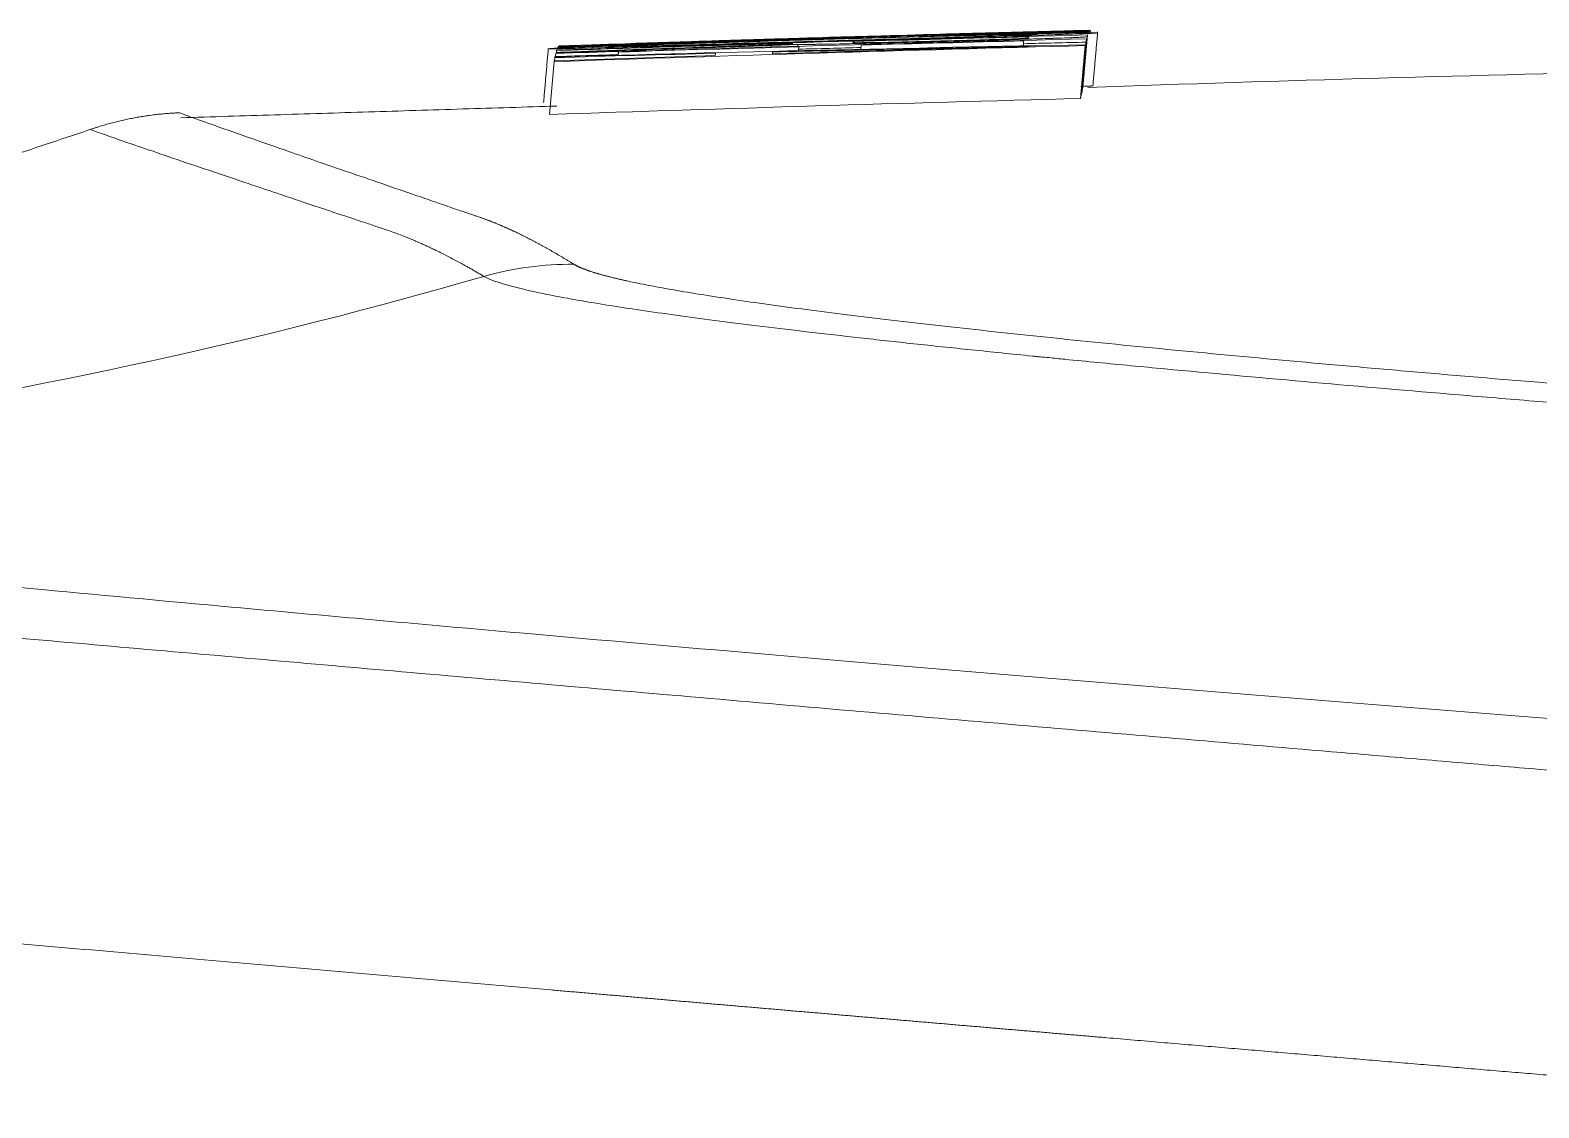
# Model space of a CAD drawing. Header units: millimetres. Extents: x 2433 to 4809, y -10272 to -6912.
# Drawn here: x 3898.41 to 3912.71, y -8002.19 to -7991.98 of the extents above; entities that cross this region are included whole.
import ezdxf

# ---------------------------------------------------------------- set-up
doc = ezdxf.new("R2010")
doc.units = ezdxf.units.MM

msp = doc.modelspace()

# ---------------------------------------------------------------- linework, layer by layer
at = {"linetype": 'Continuous', "lineweight": 18, "extrusion": (-1, -2.22045e-16, 0)}
for p, q in [((3905.163, -7992.075), (3905.163, -7992.079)), ((3908.42, -7992.092), (3908.376, -7992.593)), ((3908.427, -7992.06), (3908.383, -7992.561)), ((3908.436, -7992.023), (3908.392, -7992.525)), ((3908.45, -7991.984), (3908.45, -7991.992)), ((3908.455, -7991.978), (3908.454, -7991.984)), ((3908.456, -7991.978), (3908.455, -7991.984)), ((3908.459, -7991.978), (3908.458, -7991.986)), ((3908.46, -7991.979), (3908.459, -7991.986)), ((3908.461, -7991.98), (3908.46, -7991.987)), ((3908.461, -7991.981), (3908.461, -7991.987)), ((3908.461, -7991.988), (3908.464, -7991.988)), ((3903.397, -7992.194), (3903.396, -7992.199)), ((3903.403, -7992.171), (3903.401, -7992.199)), ((3903.418, -7992.132), (3903.418, -7992.138)), ((3903.988, -7992.185), (3903.985, -7992.216)), ((3905.438, -7992.122), (3905.437, -7992.137)), ((3905.69, -7992.112), (3905.689, -7992.13)), ((3905.696, -7992.158), (3905.695, -7992.173)), ((3906.285, -7992.142), (3906.284, -7992.16)), ((3906.291, -7992.119), (3906.287, -7992.16)), ((3907.827, -7992.106), (3907.825, -7992.129)), ((3908.413, -7992.124), (3908.369, -7992.625)), ((3908.415, -7992.116), (3908.371, -7992.617)), ((3903.378, -7992.276), (3903.335, -7992.777)), ((3903.386, -7992.238), (3903.384, -7992.268)), ((3908.373, -7992.593), (3908.376, -7992.593))]:
    msp.add_line(p, q, dxfattribs=at)
at = {"linetype": 'Continuous', "lineweight": 13, "extrusion": (-1, -2.22045e-16, 0)}
msp.add_line((3903.632, -7992.16), (3903.633, -7992.149), dxfattribs=at)
at = {"linetype": 'Continuous', "lineweight": 13}
for centre, major_axis, ratio, start_param, end_param in [((3903.52, -7997.193), (-1.621, -2.524), 0.996045, 3.698288, 3.987547), ((3889.255, -7946.271), (9.593, 49.071), 0.989181, 3.350189, 3.612152)]:
    msp.add_ellipse(centre, major_axis=major_axis, ratio=ratio, start_param=start_param, end_param=end_param, dxfattribs=at)
at = {"linetype": 'Continuous', "lineweight": 18}
for points, knots in [([(3907.825, -7992.014), (3907.713, -7992.016), (3907.593, -7992.019), (3907.4, -7992.023), (3907.333, -7992.025), (3907.23, -7992.028), (3907.195, -7992.028), (3907.125, -7992.03), (3907.09, -7992.031), (3906.912, -7992.036), (3906.767, -7992.04), (3906.544, -7992.046), (3906.47, -7992.048), (3906.356, -7992.051), (3906.319, -7992.052), (3906.243, -7992.054), (3906.205, -7992.055), (3906.091, -7992.058), (3906.015, -7992.061), (3905.902, -7992.064), (3905.864, -7992.065), (3905.788, -7992.067), (3905.675, -7992.071), (3905.562, -7992.074), (3905.448, -7992.077), (3905.411, -7992.079), (3905.335, -7992.081), (3905.298, -7992.082), (3905.111, -7992.088), (3904.966, -7992.092), (3904.754, -7992.099), (3904.684, -7992.102), (3904.581, -7992.105), (3904.547, -7992.106), (3904.48, -7992.108), (3904.447, -7992.109), (3904.283, -7992.115), (3904.131, -7992.12), (3903.995, -7992.125), (3903.942, -7992.127), (3903.916, -7992.128), (3903.841, -7992.131), (3903.794, -7992.133), (3903.728, -7992.135), (3903.707, -7992.136), (3903.666, -7992.138), (3903.646, -7992.138), (3903.59, -7992.141), (3903.555, -7992.142), (3903.509, -7992.144), (3903.494, -7992.145), (3903.467, -7992.146), (3903.428, -7992.147), (3903.379, -7992.15), (3903.353, -7992.151), (3903.339, -7992.152), (3903.335, -7992.153), (3903.331, -7992.153), (3903.331, -7992.153), (3903.33, -7992.153)], [0, 0, 0, 0, 0.078191, 0.078191, 0.117286, 0.117286, 0.136834, 0.136834, 0.156381, 0.156381, 0.234572, 0.234572, 0.273668, 0.273668, 0.293215, 0.293215, 0.312763, 0.312763, 0.351858, 0.351858, 0.371406, 0.371406, 0.390954, 0.430049, 0.430049, 0.449597, 0.449597, 0.469144, 0.469144, 0.547335, 0.547335, 0.586431, 0.586431, 0.605978, 0.605978, 0.625526, 0.625526, 0.703717, 0.723264, 0.723264, 0.742812, 0.742812, 0.781907, 0.781907, 0.801455, 0.801455, 0.821003, 0.821003, 0.860098, 0.860098, 0.879646, 0.879646, 0.899194, 0.938289, 0.977384, 0.977384, 0.996932, 0.996932, 1, 1, 1, 1]), ([(3903.633, -7992.149), (3903.72, -7992.147), (3903.825, -7992.144), (3903.98, -7992.14), (3904.012, -7992.139), (3904.062, -7992.138), (3904.079, -7992.137), (3904.113, -7992.136), (3904.199, -7992.134), (3904.291, -7992.131), (3904.443, -7992.127), (3904.521, -7992.125), (3904.623, -7992.122), (3904.643, -7992.121), (3904.685, -7992.12), (3904.746, -7992.118), (3904.809, -7992.117), (3905.019, -7992.111), (3905.191, -7992.106), (3905.412, -7992.099), (3905.456, -7992.098), (3905.545, -7992.095), (3905.59, -7992.094), (3905.724, -7992.09), (3905.814, -7992.088), (3906.082, -7992.08), (3906.26, -7992.075), (3906.482, -7992.069), (3906.526, -7992.067), (3906.614, -7992.065), (3906.746, -7992.061), (3906.96, -7992.055), (3907.126, -7992.05), (3907.248, -7992.047), (3907.288, -7992.046), (3907.348, -7992.044), (3907.368, -7992.043), (3907.407, -7992.042), (3907.582, -7992.037), (3907.741, -7992.032), (3907.884, -7992.028), (3907.899, -7992.027), (3907.93, -7992.026), (3907.946, -7992.026), (3907.99, -7992.025), (3908.076, -7992.022), (3908.151, -7992.019), (3908.243, -7992.016), (3908.285, -7992.015), (3908.331, -7992.013), (3908.34, -7992.013), (3908.357, -7992.012), (3908.382, -7992.011), (3908.434, -7992.009), (3908.466, -7992.008), (3908.492, -7992.007), (3908.503, -7992.006), (3908.511, -7992.005), (3908.516, -7992.005), (3908.518, -7992.005), (3908.528, -7992.004), (3908.531, -7992.004), (3908.529, -7992.003), (3908.524, -7992.003), (3908.51, -7992.002), (3908.501, -7992.002), (3908.49, -7992.002), (3908.482, -7992.002), (3908.478, -7992.002), (3908.454, -7992.002), (3908.407, -7992.003), (3908.341, -7992.004), (3908.282, -7992.004), (3908.262, -7992.005), (3908.229, -7992.005), (3908.217, -7992.006), (3908.194, -7992.006), (3908.086, -7992.008), (3907.956, -7992.011), (3907.825, -7992.014)], [0, 0, 0, 0, 0.0625, 0.0625, 0.078125, 0.078125, 0.085938, 0.085938, 0.09375, 0.125, 0.125, 0.15625, 0.15625, 0.164063, 0.164063, 0.171875, 0.1875, 0.1875, 0.25, 0.25, 0.265625, 0.265625, 0.28125, 0.28125, 0.3125, 0.3125, 0.375, 0.375, 0.390625, 0.390625, 0.40625, 0.4375, 0.46875, 0.46875, 0.484375, 0.484375, 0.492187, 0.492187, 0.5, 0.5625, 0.5625, 0.570312, 0.570312, 0.578125, 0.578125, 0.59375, 0.625, 0.625, 0.65625, 0.65625, 0.664062, 0.664062, 0.671875, 0.6875, 0.71875, 0.71875, 0.734375, 0.742187, 0.742187, 0.75, 0.75, 0.78125, 0.78125, 0.8125, 0.8125, 0.828125, 0.835937, 0.835937, 0.84375, 0.84375, 0.875, 0.90625, 0.90625, 0.921875, 0.921875, 0.929687, 0.929687, 0.9375, 1, 1, 1, 1]), ([(3906.992, -7992.05), (3906.888, -7992.053), (3906.78, -7992.056), (3906.562, -7992.063), (3906.45, -7992.066), (3906.309, -7992.07), (3906.281, -7992.071), (3906.224, -7992.072), (3906.139, -7992.075), (3906.054, -7992.077), (3905.941, -7992.081), (3905.884, -7992.082), (3905.772, -7992.085), (3905.715, -7992.087), (3905.547, -7992.092), (3905.435, -7992.095), (3905.295, -7992.099), (3905.268, -7992.1), (3905.212, -7992.102), (3905.184, -7992.102), (3905.101, -7992.105), (3905.047, -7992.106), (3904.886, -7992.111), (3904.783, -7992.114), (3904.672, -7992.117), (3904.66, -7992.117), (3904.636, -7992.118), (3904.623, -7992.118), (3904.588, -7992.119), (3904.541, -7992.121), (3904.496, -7992.122), (3904.453, -7992.123), (3904.431, -7992.124), (3904.369, -7992.125), (3904.33, -7992.126), (3904.273, -7992.128), (3904.245, -7992.128), (3904.219, -7992.129), (3904.202, -7992.13), (3904.193, -7992.13), (3904.118, -7992.132), (3904.035, -7992.134), (3903.978, -7992.135), (3903.954, -7992.135), (3903.947, -7992.135), (3903.934, -7992.136), (3903.928, -7992.136), (3903.902, -7992.136), (3903.893, -7992.136), (3903.893, -7992.135), (3903.894, -7992.135), (3903.894, -7992.135)], [0, 0, 0, 0, 0.082578, 0.082578, 0.165156, 0.165156, 0.1858, 0.1858, 0.206445, 0.247734, 0.247734, 0.289023, 0.289023, 0.330312, 0.330312, 0.41289, 0.41289, 0.433534, 0.433534, 0.454179, 0.454179, 0.495468, 0.495468, 0.578046, 0.578046, 0.588368, 0.588368, 0.59869, 0.59869, 0.619335, 0.639979, 0.639979, 0.660624, 0.660624, 0.701913, 0.701913, 0.722557, 0.732879, 0.732879, 0.743202, 0.743202, 0.825779, 0.867068, 0.867068, 0.887713, 0.887713, 0.908357, 0.908357, 0.990935, 0.990935, 1, 1, 1, 1]), ([(3904.419, -7992.113), (3904.52, -7992.11), (3904.631, -7992.106), (3904.781, -7992.101), (3904.812, -7992.1), (3904.873, -7992.098), (3904.905, -7992.097), (3904.999, -7992.094), (3905.064, -7992.092), (3905.194, -7992.088), (3905.261, -7992.086), (3905.395, -7992.081), (3905.463, -7992.079), (3905.597, -7992.075), (3905.665, -7992.073), (3905.8, -7992.069), (3905.867, -7992.067), (3906.07, -7992.061), (3906.205, -7992.058), (3906.374, -7992.053), (3906.408, -7992.052), (3906.475, -7992.05), (3906.509, -7992.049), (3906.609, -7992.046), (3906.675, -7992.045), (3906.806, -7992.041), (3906.87, -7992.039), (3906.966, -7992.037), (3906.998, -7992.036), (3907.06, -7992.035), (3907.091, -7992.034), (3907.181, -7992.032), (3907.239, -7992.03), (3907.321, -7992.028), (3907.348, -7992.028), (3907.388, -7992.027), (3907.401, -7992.026), (3907.426, -7992.026), (3907.438, -7992.026), (3907.463, -7992.025), (3907.475, -7992.025), (3907.498, -7992.024), (3907.532, -7992.024), (3907.565, -7992.023), (3907.629, -7992.021), (3907.668, -7992.021), (3907.723, -7992.02), (3907.74, -7992.019), (3907.772, -7992.019), (3907.818, -7992.018), (3907.867, -7992.017), (3907.895, -7992.017), (3907.912, -7992.017), (3907.919, -7992.017), (3907.938, -7992.017), (3907.947, -7992.017), (3907.954, -7992.017), (3907.956, -7992.017), (3907.957, -7992.018), (3907.957, -7992.018), (3907.955, -7992.018), (3907.953, -7992.018), (3907.947, -7992.019), (3907.944, -7992.019), (3907.919, -7992.021), (3907.884, -7992.022), (3907.818, -7992.025), (3907.804, -7992.025), (3907.774, -7992.026), (3907.758, -7992.027), (3907.707, -7992.028), (3907.669, -7992.03), (3907.587, -7992.032), (3907.543, -7992.034), (3907.471, -7992.036), (3907.445, -7992.037), (3907.394, -7992.038), (3907.368, -7992.039), (3907.234, -7992.043), (3907.117, -7992.047), (3906.992, -7992.05)], [0, 0, 0, 0, 0.0625, 0.0625, 0.078125, 0.078125, 0.09375, 0.09375, 0.125, 0.125, 0.15625, 0.15625, 0.1875, 0.1875, 0.21875, 0.21875, 0.25, 0.25, 0.3125, 0.3125, 0.328125, 0.328125, 0.34375, 0.34375, 0.375, 0.375, 0.40625, 0.40625, 0.421875, 0.421875, 0.4375, 0.4375, 0.46875, 0.46875, 0.484375, 0.484375, 0.492187, 0.492187, 0.5, 0.5, 0.507812, 0.507812, 0.515625, 0.53125, 0.53125, 0.5625, 0.5625, 0.578125, 0.578125, 0.59375, 0.625, 0.640625, 0.640625, 0.65625, 0.65625, 0.6875, 0.6875, 0.703125, 0.703125, 0.71875, 0.71875, 0.734375, 0.734375, 0.75, 0.75, 0.8125, 0.8125, 0.828125, 0.828125, 0.84375, 0.84375, 0.875, 0.875, 0.90625, 0.90625, 0.921875, 0.921875, 0.9375, 0.9375, 1, 1, 1, 1]), ([(3905.69, -7992.112), (3905.7, -7992.112), (3905.712, -7992.113), (3905.742, -7992.113), (3905.759, -7992.113), (3905.802, -7992.112), (3905.826, -7992.112), (3905.87, -7992.112), (3905.886, -7992.111), (3905.919, -7992.111), (3905.937, -7992.111), (3905.994, -7992.11), (3906.037, -7992.109), (3906.098, -7992.108), (3906.111, -7992.108), (3906.136, -7992.107), (3906.15, -7992.107), (3906.19, -7992.106), (3906.217, -7992.105), (3906.303, -7992.103), (3906.363, -7992.102), (3906.46, -7992.1), (3906.493, -7992.099), (3906.56, -7992.097), (3906.595, -7992.097), (3906.698, -7992.094), (3906.769, -7992.092), (3906.859, -7992.09), (3906.877, -7992.09), (3906.914, -7992.089), (3906.968, -7992.087), (3907.023, -7992.086), (3907.132, -7992.083), (3907.204, -7992.081), (3907.295, -7992.079), (3907.313, -7992.078), (3907.349, -7992.077), (3907.402, -7992.076), (3907.525, -7992.073), (3907.626, -7992.07), (3907.724, -7992.067), (3907.756, -7992.066), (3907.82, -7992.064), (3907.851, -7992.063), (3907.941, -7992.061), (3907.997, -7992.059), (3908.061, -7992.057), (3908.074, -7992.057), (3908.099, -7992.056), (3908.111, -7992.055), (3908.146, -7992.054), (3908.21, -7992.052), (3908.261, -7992.05), (3908.296, -7992.049), (3908.302, -7992.048), (3908.315, -7992.048), (3908.32, -7992.048), (3908.337, -7992.047), (3908.346, -7992.046), (3908.371, -7992.045), (3908.384, -7992.044), (3908.404, -7992.043), (3908.412, -7992.042), (3908.423, -7992.041), (3908.427, -7992.04), (3908.43, -7992.039), (3908.431, -7992.039), (3908.432, -7992.038), (3908.432, -7992.038), (3908.432, -7992.037), (3908.433, -7992.032), (3908.435, -7992.027), (3908.436, -7992.023)], [0, 0, 0, 0, 0.03125, 0.03125, 0.0625, 0.0625, 0.09375, 0.09375, 0.109375, 0.109375, 0.125, 0.125, 0.15625, 0.15625, 0.164062, 0.164062, 0.171875, 0.171875, 0.1875, 0.1875, 0.21875, 0.21875, 0.234375, 0.234375, 0.25, 0.25, 0.28125, 0.28125, 0.289062, 0.289062, 0.296875, 0.3125, 0.3125, 0.34375, 0.34375, 0.351562, 0.351562, 0.359375, 0.375, 0.40625, 0.40625, 0.421875, 0.421875, 0.4375, 0.4375, 0.46875, 0.46875, 0.476562, 0.476562, 0.484375, 0.484375, 0.5, 0.53125, 0.53125, 0.539062, 0.539062, 0.546875, 0.546875, 0.5625, 0.5625, 0.59375, 0.59375, 0.625, 0.625, 0.65625, 0.65625, 0.671875, 0.671875, 0.6875, 0.6875, 0.75, 1, 1, 1, 1]), ([(3906.607, -7992.091), (3906.563, -7992.092), (3906.524, -7992.093), (3906.47, -7992.094), (3906.445, -7992.094), (3906.421, -7992.095), (3906.406, -7992.095), (3906.399, -7992.095), (3906.364, -7992.096), (3906.341, -7992.096), (3906.316, -7992.096), (3906.311, -7992.096), (3906.303, -7992.096), (3906.298, -7992.096), (3906.286, -7992.097), (3906.279, -7992.097), (3906.26, -7992.097), (3906.25, -7992.097), (3906.235, -7992.096), (3906.229, -7992.096), (3906.22, -7992.096), (3906.217, -7992.095), (3906.213, -7992.095), (3906.212, -7992.095), (3906.212, -7992.094)], [0, 0, 0, 0, 0.125, 0.125, 0.1875, 0.21875, 0.21875, 0.25, 0.25, 0.375, 0.375, 0.40625, 0.40625, 0.4375, 0.4375, 0.5, 0.5, 0.625, 0.625, 0.75, 0.75, 0.875, 0.875, 1, 1, 1, 1]), ([(3907.879, -7992.041), (3907.878, -7992.043), (3907.877, -7992.046), (3907.877, -7992.05), (3907.876, -7992.051), (3907.876, -7992.052), (3907.876, -7992.052), (3907.875, -7992.052), (3907.874, -7992.053), (3907.87, -7992.053), (3907.863, -7992.054), (3907.859, -7992.054), (3907.847, -7992.055), (3907.84, -7992.055), (3907.823, -7992.056), (3907.813, -7992.057), (3907.789, -7992.058), (3907.775, -7992.059), (3907.751, -7992.059), (3907.742, -7992.06), (3907.723, -7992.061), (3907.714, -7992.061), (3907.693, -7992.062), (3907.682, -7992.062), (3907.659, -7992.063), (3907.647, -7992.063), (3907.609, -7992.064), (3907.582, -7992.065), (3907.538, -7992.067), (3907.523, -7992.067), (3907.492, -7992.068), (3907.445, -7992.069), (3907.395, -7992.071), (3907.343, -7992.072), (3907.325, -7992.073), (3907.289, -7992.074), (3907.271, -7992.074), (3907.216, -7992.076), (3907.18, -7992.077), (3907.124, -7992.078), (3907.105, -7992.079), (3907.067, -7992.08), (3907.048, -7992.08), (3906.992, -7992.082), (3906.955, -7992.083), (3906.9, -7992.084), (3906.882, -7992.085), (3906.845, -7992.085), (3906.827, -7992.086), (3906.737, -7992.088), (3906.67, -7992.09), (3906.607, -7992.091)], [0, 0, 0, 0, 0.25, 0.375, 0.4375, 0.4375, 0.453125, 0.453125, 0.46875, 0.5, 0.5, 0.53125, 0.53125, 0.5625, 0.5625, 0.59375, 0.59375, 0.625, 0.625, 0.640625, 0.640625, 0.65625, 0.65625, 0.671875, 0.671875, 0.6875, 0.6875, 0.71875, 0.71875, 0.734375, 0.734375, 0.75, 0.78125, 0.78125, 0.796875, 0.796875, 0.8125, 0.8125, 0.84375, 0.84375, 0.859375, 0.859375, 0.875, 0.875, 0.90625, 0.90625, 0.921875, 0.921875, 0.9375, 0.9375, 1, 1, 1, 1]), ([(3903.324, -7992.154), (3903.326, -7992.155), (3903.333, -7992.155), (3903.356, -7992.155), (3903.37, -7992.155), (3903.396, -7992.154), (3903.405, -7992.154), (3903.426, -7992.154), (3903.482, -7992.153), (3903.559, -7992.151), (3903.633, -7992.149)], [0, 0, 0, 0, 0.242267, 0.242267, 0.4317, 0.4317, 0.526417, 0.526417, 0.621133, 1, 1, 1, 1]), ([(3903.397, -7992.194), (3903.748, -7992.181), (3904.187, -7992.166), (3904.626, -7992.15), (3904.736, -7992.147), (3904.758, -7992.146), (3904.801, -7992.144), (3904.867, -7992.142), (3904.93, -7992.14), (3905.056, -7992.136), (3905.137, -7992.133), (3905.292, -7992.127), (3905.367, -7992.125), (3905.438, -7992.122)], [0, 0, 0, 0, 0.5, 0.625, 0.625, 0.65625, 0.65625, 0.6875, 0.75, 0.75, 0.875, 0.875, 1, 1, 1, 1]), ([(3905.612, -7992.109), (3905.597, -7992.11), (3905.576, -7992.111), (3905.538, -7992.113), (3905.524, -7992.113), (3905.501, -7992.114), (3905.493, -7992.115), (3905.481, -7992.115), (3905.476, -7992.115), (3905.468, -7992.115), (3905.464, -7992.116), (3905.442, -7992.116), (3905.423, -7992.117), (3905.383, -7992.119), (3905.362, -7992.119), (3905.319, -7992.121), (3905.296, -7992.122), (3905.251, -7992.123), (3905.228, -7992.124), (3905.159, -7992.127), (3905.111, -7992.128), (3905.014, -7992.131), (3904.966, -7992.133), (3904.818, -7992.138), (3904.718, -7992.142), (3904.517, -7992.149), (3904.416, -7992.152), (3904.213, -7992.159), (3904.111, -7992.163), (3903.806, -7992.174), (3903.602, -7992.181), (3903.398, -7992.189)], [0, 0, 0, 0, 0.0625, 0.0625, 0.09375, 0.09375, 0.109375, 0.109375, 0.117187, 0.117187, 0.125, 0.125, 0.15625, 0.15625, 0.1875, 0.1875, 0.21875, 0.21875, 0.25, 0.25, 0.3125, 0.3125, 0.375, 0.375, 0.5, 0.5, 0.625, 0.625, 0.75, 0.75, 1, 1, 1, 1]), ([(3904.007, -7992.129), (3904.012, -7992.129), (3904.018, -7992.128), (3904.068, -7992.126), (3904.125, -7992.124), (3904.224, -7992.12), (3904.26, -7992.119), (3904.318, -7992.117), (3904.337, -7992.116), (3904.378, -7992.115), (3904.398, -7992.114), (3904.419, -7992.113)], [0, 0, 0, 0, 0.059046, 0.059046, 0.529523, 0.529523, 0.764762, 0.764762, 0.882381, 0.882381, 1, 1, 1, 1]), ([(3905.438, -7992.122), (3905.465, -7992.121), (3905.489, -7992.12), (3905.535, -7992.118), (3905.557, -7992.118), (3905.598, -7992.116), (3905.618, -7992.115), (3905.655, -7992.114), (3905.673, -7992.113), (3905.69, -7992.112)], [0, 0, 0, 0, 0.25, 0.25, 0.5, 0.5, 0.75, 0.75, 1, 1, 1, 1]), ([(3907.885, -7992.132), (3907.781, -7992.134), (3907.678, -7992.137), (3907.473, -7992.143), (3907.371, -7992.145), (3907.167, -7992.151), (3907.066, -7992.154), (3906.914, -7992.158), (3906.863, -7992.16), (3906.762, -7992.162), (3906.307, -7992.175), (3905.852, -7992.189), (3905.448, -7992.201)], [0, 0, 0, 0, 0.125, 0.125, 0.25, 0.25, 0.375, 0.375, 0.4375, 0.4375, 0.5, 1, 1, 1, 1]), ([(3905.451, -7992.184), (3905.853, -7992.175), (3906.305, -7992.165), (3906.783, -7992.155), (3906.858, -7992.153), (3906.908, -7992.152), (3906.933, -7992.151), (3907.059, -7992.149), (3907.364, -7992.143), (3907.675, -7992.136), (3907.885, -7992.132)], [0, 0, 0, 0, 0.5, 0.5625, 0.59375, 0.59375, 0.625, 0.625, 0.75, 1, 1, 1, 1]), ([(3905.638, -7992.102), (3905.638, -7992.103), (3905.637, -7992.104), (3905.637, -7992.106), (3905.637, -7992.106), (3905.637, -7992.106), (3905.635, -7992.107), (3905.633, -7992.107), (3905.628, -7992.108), (3905.626, -7992.108), (3905.62, -7992.109), (3905.617, -7992.109), (3905.612, -7992.109)], [0, 0, 0, 0, 0.5, 0.625, 0.625, 0.75, 0.75, 0.875, 0.875, 0.9375, 0.9375, 1, 1, 1, 1]), ([(3951.131, -7993.018), (3948.389, -7992.873), (3941.222, -7992.549), (3928.831, -7992.28), (3917.337, -7992.255), (3910.279, -7992.455), (3908.437, -7992.52)], [0, 0, 0, 0, 0.192828, 0.503966, 0.870556, 1, 1, 1, 1]), ([(3908.372, -7992.511), (3908.373, -7992.511), (3908.4, -7992.51), (3908.422, -7992.509), (3908.448, -7992.508), (3908.459, -7992.507), (3908.467, -7992.507), (3908.472, -7992.506), (3908.474, -7992.506), (3908.483, -7992.505), (3908.486, -7992.505), (3908.486, -7992.505)], [0, 0, 0, 0, 0.008065, 0.358763, 0.358763, 0.534111, 0.621786, 0.621786, 0.70946, 0.70946, 1, 1, 1, 1]), ([(3917.14, -7998.828), (3915.362, -7998.699), (3913.626, -7998.566), (3911.081, -7998.365), (3910.242, -7998.297), (3908.999, -7998.196), (3908.587, -7998.162), (3907.769, -7998.094), (3907.362, -7998.06), (3905.359, -7997.892), (3903.847, -7997.761), (3901.709, -7997.571), (3901.017, -7997.509), (3899.679, -7997.387), (3899.031, -7997.327), (3897.785, -7997.209), (3897.193, -7997.152), (3896.067, -7997.042), (3895.532, -7996.988), (3894.037, -7996.835), (3893.181, -7996.742), (3892.105, -7996.614), (3891.781, -7996.574), (3891.348, -7996.516), (3891.212, -7996.497), (3890.959, -7996.46), (3890.842, -7996.442), (3890.306, -7996.356), (3890.034, -7996.296), (3889.922, -7996.243)], [0, 0, 0, 0, 0.125, 0.125, 0.1875, 0.1875, 0.21875, 0.21875, 0.25, 0.25, 0.375, 0.375, 0.4375, 0.4375, 0.5, 0.5, 0.5625, 0.5625, 0.625, 0.625, 0.75, 0.75, 0.8125, 0.8125, 0.84375, 0.84375, 0.875, 0.875, 1, 1, 1, 1])]:
    msp.add_open_spline(points, degree=3, knots=knots, dxfattribs=at)
for points, degree in [([(3908.427, -7992.06), (3906.749, -7992.099), (3905.072, -7992.145), (3903.395, -7992.199)], 3), ([(3908.436, -7992.023), (3906.758, -7992.064), (3905.081, -7992.112), (3903.404, -7992.167)], 3), ([(3903.413, -7992.141), (3904.412, -7992.105), (3905.411, -7992.072), (3906.41, -7992.041)], 3), ([(3905.964, -7992.053), (3905.114, -7992.079), (3904.264, -7992.108), (3903.415, -7992.138)], 3), ([(3903.418, -7992.132), (3904, -7992.112), (3904.581, -7992.093), (3905.163, -7992.075)], 3), ([(3906.855, -7992.024), (3905.709, -7992.056), (3904.564, -7992.092), (3903.419, -7992.131)], 3), ([(3903.423, -7992.127), (3905.1, -7992.07), (3906.777, -7992.02), (3908.455, -7991.978)], 3), ([(3905.097, -7992.072), (3904.539, -7992.089), (3903.981, -7992.108), (3903.424, -7992.127)], 3), ([(3908.456, -7991.978), (3907.139, -7992.011), (3905.822, -7992.049), (3904.505, -7992.091)], 3), ([(3904.505, -7992.091), (3905.089, -7992.072), (3905.672, -7992.054), (3906.256, -7992.037)], 3), ([(3905.163, -7992.075), (3905.43, -7992.068), (3905.697, -7992.06), (3905.964, -7992.053)], 3), ([(3905.955, -7992.052), (3906.786, -7992.027), (3907.618, -7992.004), (3908.45, -7991.984)], 3), ([(3908.447, -7991.99), (3907.616, -7992.008), (3906.785, -7992.029), (3905.955, -7992.052)], 3), ([(3906.212, -7992.094), (3906.213, -7992.091), (3906.214, -7992.088), (3906.215, -7992.085)], 3), ([(3906.215, -7992.085), (3906.769, -7992.07), (3907.324, -7992.055), (3907.879, -7992.041)], 3), ([(3906.291, -7992.119), (3906.805, -7992.105), (3907.318, -7992.092), (3907.832, -7992.079)], 3), ([(3906.41, -7992.041), (3907.088, -7992.024), (3907.767, -7992.008), (3908.445, -7991.994)], 3), ([(3908.451, -7991.982), (3908.154, -7991.99), (3907.857, -7991.997), (3907.56, -7992.005)], 3), ([(3907.832, -7992.079), (3907.83, -7992.087), (3907.829, -7992.096), (3907.827, -7992.106)], 3), ([(3907.827, -7992.106), (3908.024, -7992.101), (3908.222, -7992.096), (3908.42, -7992.092)], 3), ([(3908.42, -7992.092), (3908.422, -7992.08), (3908.424, -7992.07), (3908.427, -7992.06)], 3), ([(3908.445, -7991.994), (3908.446, -7991.992), (3908.446, -7991.991), (3908.447, -7991.99)], 3), ([(3908.45, -7991.984), (3908.451, -7991.983), (3908.451, -7991.983), (3908.451, -7991.982)], 3), ([(3908.455, -7991.978), (3908.455, -7991.978), (3908.456, -7991.978), (3908.456, -7991.978)], 3), ([(3908.459, -7991.978), (3908.459, -7991.978), (3908.459, -7991.978), (3908.46, -7991.979)], 3), ([(3908.461, -7991.98), (3908.461, -7991.98), (3908.461, -7991.981), (3908.461, -7991.981)], 3), ([(3908.464, -7991.988), (3908.465, -7991.992), (3908.466, -7991.996), (3908.467, -7992.001)], 3), ([(3908.486, -7992.507), (3908.531, -7991.995)], 1), ([(3903.324, -7992.151), (3903.279, -7992.664)], 1), ([(3903.378, -7992.276), (3905.057, -7992.218), (3906.735, -7992.168), (3908.413, -7992.124)], 3), ([(3904.905, -7992.218), (3904.397, -7992.234), (3903.888, -7992.251), (3903.38, -7992.268)], 3), ([(3903.386, -7992.238), (3903.894, -7992.223), (3904.402, -7992.21), (3904.91, -7992.197)], 3), ([(3903.388, -7992.231), (3903.387, -7992.233), (3903.387, -7992.236), (3903.386, -7992.238)], 3), ([(3908.415, -7992.116), (3906.739, -7992.146), (3905.063, -7992.185), (3903.388, -7992.231)], 3), ([(3903.395, -7992.199), (3903.393, -7992.208), (3903.391, -7992.218), (3903.389, -7992.228)], 3), ([(3903.389, -7992.228), (3903.586, -7992.222), (3903.784, -7992.216), (3903.982, -7992.21)], 3), ([(3903.398, -7992.189), (3903.398, -7992.19), (3903.397, -7992.192), (3903.397, -7992.194)], 3), ([(3903.403, -7992.171), (3904.148, -7992.146), (3904.893, -7992.123), (3905.638, -7992.102)], 3), ([(3903.404, -7992.167), (3903.404, -7992.168), (3903.403, -7992.169), (3903.403, -7992.171)], 3), ([(3903.415, -7992.138), (3903.414, -7992.139), (3903.414, -7992.14), (3903.413, -7992.141)], 3), ([(3903.419, -7992.131), (3903.419, -7992.131), (3903.418, -7992.131), (3903.418, -7992.132)], 3), ([(3903.424, -7992.127), (3903.423, -7992.127), (3903.423, -7992.127), (3903.423, -7992.127)], 3), ([(3903.982, -7992.21), (3903.984, -7992.201), (3903.986, -7992.193), (3903.988, -7992.185)], 3), ([(3903.988, -7992.185), (3904.559, -7992.167), (3905.13, -7992.151), (3905.701, -7992.135)], 3), ([(3904.91, -7992.197), (3904.908, -7992.204), (3904.907, -7992.211), (3904.905, -7992.218)], 3), ([(3905.448, -7992.201), (3905.449, -7992.195), (3905.45, -7992.19), (3905.451, -7992.184)], 3), ([(3905.701, -7992.135), (3905.699, -7992.142), (3905.698, -7992.15), (3905.696, -7992.158)], 3), ([(3905.696, -7992.158), (3905.892, -7992.153), (3906.089, -7992.147), (3906.285, -7992.142)], 3), ([(3906.285, -7992.142), (3906.287, -7992.134), (3906.289, -7992.126), (3906.291, -7992.119)], 3), ([(3908.413, -7992.124), (3908.414, -7992.121), (3908.414, -7992.119), (3908.415, -7992.116)], 3), ([(3903.38, -7992.268), (3903.38, -7992.271), (3903.379, -7992.273), (3903.378, -7992.276)], 3), ([(3903.335, -7992.777), (3905.013, -7992.72), (3906.691, -7992.669), (3908.369, -7992.625)], 3), ([(3908.369, -7992.625), (3908.37, -7992.623), (3908.37, -7992.62), (3908.371, -7992.617)], 3), ([(3908.376, -7992.593), (3908.378, -7992.582), (3908.381, -7992.571), (3908.383, -7992.561)], 3), ([(3899.831, -7992.76), (3899.396, -7992.778), (3898.984, -7992.918)], 2), ([(3903.405, -7992.697), (3899.839, -7992.808)], 1), ([(3899.059, -7992.893), (3892.748, -7995.05), (3886.092, -7995.485)], 2)]:
    msp.add_open_spline(points, degree=degree, dxfattribs=at)
at = {"linetype": 'Continuous', "lineweight": 13}
for points, knots in [([(3899.831, -7992.76), (3899.828, -7992.761), (3899.86, -7992.774), (3900.025, -7992.833), (3900.312, -7992.935), (3900.653, -7993.054), (3900.986, -7993.17), (3901.266, -7993.267), (3901.575, -7993.374), (3901.836, -7993.463), (3902.025, -7993.528), (3902.127, -7993.563), (3902.222, -7993.596), (3902.309, -7993.626), (3902.389, -7993.653), (3902.46, -7993.678), (3902.522, -7993.699), (3902.574, -7993.717), (3902.617, -7993.732), (3902.65, -7993.743), (3902.673, -7993.751), (3902.69, -7993.756), (3902.701, -7993.76), (3902.711, -7993.764), (3902.721, -7993.768), (3902.731, -7993.771), (3902.741, -7993.775), (3902.752, -7993.779), (3902.762, -7993.783), (3902.772, -7993.787), (3902.783, -7993.791), (3902.793, -7993.795), (3902.803, -7993.799), (3902.814, -7993.803), (3902.824, -7993.807), (3902.835, -7993.812), (3902.845, -7993.816), (3902.856, -7993.821), (3902.867, -7993.825), (3902.877, -7993.83), (3902.888, -7993.834), (3902.899, -7993.839), (3902.909, -7993.843), (3902.92, -7993.848), (3902.931, -7993.853), (3902.942, -7993.858), (3902.953, -7993.863), (3902.964, -7993.868), (3902.975, -7993.873), (3902.985, -7993.878), (3902.996, -7993.883), (3903.007, -7993.888), (3903.018, -7993.893), (3903.03, -7993.899), (3903.041, -7993.904), (3903.052, -7993.909), (3903.063, -7993.915), (3903.074, -7993.92), (3903.085, -7993.926), (3903.096, -7993.931), (3903.108, -7993.937), (3903.119, -7993.943), (3903.13, -7993.948), (3903.141, -7993.954), (3903.153, -7993.96), (3903.164, -7993.966), (3903.175, -7993.972), (3903.187, -7993.978), (3903.198, -7993.984), (3903.21, -7993.99), (3903.221, -7993.996), (3903.233, -7994.002), (3903.244, -7994.009), (3903.256, -7994.015), (3903.267, -7994.021), (3903.279, -7994.028), (3903.291, -7994.034), (3903.302, -7994.041), (3903.314, -7994.047), (3903.326, -7994.054), (3903.338, -7994.061), (3903.349, -7994.067), (3903.361, -7994.074), (3903.373, -7994.081), (3903.385, -7994.088), (3903.397, -7994.095), (3903.409, -7994.102), (3903.421, -7994.109), (3903.433, -7994.116), (3903.445, -7994.123), (3903.457, -7994.13), (3903.469, -7994.137), (3903.481, -7994.145), (3903.494, -7994.152), (3903.506, -7994.159), (3903.518, -7994.167), (3903.53, -7994.174), (3903.543, -7994.182), (3903.555, -7994.189), (3903.563, -7994.194), (3903.568, -7994.197)], [0, 0, 0, 0, 0.11967, 0.245173, 0.370925, 0.496941, 0.559902, 0.622804, 0.685649, 0.748437, 0.76739, 0.784802, 0.800675, 0.815008, 0.8278, 0.839052, 0.848763, 0.856933, 0.863562, 0.868652, 0.872204, 0.874215, 0.875741, 0.87727, 0.878802, 0.880336, 0.881874, 0.883413, 0.884955, 0.886499, 0.888046, 0.889594, 0.891145, 0.892697, 0.894252, 0.89581, 0.897369, 0.89893, 0.900494, 0.90206, 0.903628, 0.905199, 0.906771, 0.908346, 0.909923, 0.911502, 0.913083, 0.914666, 0.916252, 0.91784, 0.91943, 0.921022, 0.922616, 0.924213, 0.925812, 0.927413, 0.929016, 0.930621, 0.932228, 0.933838, 0.93545, 0.937064, 0.93868, 0.940298, 0.941919, 0.943542, 0.945166, 0.946793, 0.948423, 0.950054, 0.951688, 0.953323, 0.954961, 0.956601, 0.958244, 0.959888, 0.961535, 0.963183, 0.964834, 0.966487, 0.968143, 0.9698, 0.971459, 0.973121, 0.974785, 0.976451, 0.978119, 0.979789, 0.981462, 0.983136, 0.984813, 0.986492, 0.988173, 0.989856, 0.991542, 0.993229, 0.994919, 0.99661, 0.998304, 1, 1, 1, 1]), ([(3902.712, -7994.311), (3902.702, -7994.305), (3902.682, -7994.293), (3902.651, -7994.275), (3902.621, -7994.257), (3902.591, -7994.24), (3902.561, -7994.223), (3902.531, -7994.207), (3902.478, -7994.177), (3902.408, -7994.14), (3902.327, -7994.098), (3902.267, -7994.068), (3902.226, -7994.049), (3902.198, -7994.036), (3902.18, -7994.027), (3902.163, -7994.02), (3902.147, -7994.012), (3902.13, -7994.005), (3902.114, -7993.997), (3902.097, -7993.99), (3902.081, -7993.983), (3902.065, -7993.976), (3902.049, -7993.969), (3902.033, -7993.962), (3902.017, -7993.955), (3902.001, -7993.949), (3901.985, -7993.942), (3901.969, -7993.936), (3901.938, -7993.924), (3901.893, -7993.906), (3901.834, -7993.886), (3901.776, -7993.866), (3901.699, -7993.84), (3901.604, -7993.808), (3901.492, -7993.771), (3901.391, -7993.737), (3901.301, -7993.708), (3901.221, -7993.681), (3901.144, -7993.655), (3901.067, -7993.629), (3900.957, -7993.592), (3900.784, -7993.534), (3900.528, -7993.448), (3900.21, -7993.341), (3899.869, -7993.226), (3899.554, -7993.118), (3899.297, -7993.03), (3899.111, -7992.966), (3899.004, -7992.928), (3898.983, -7992.919), (3898.984, -7992.918)], [0, 0, 0, 0, 0.004187, 0.008351, 0.012495, 0.016616, 0.020715, 0.024792, 0.028847, 0.042948, 0.054298, 0.062927, 0.068864, 0.072114, 0.074536, 0.076956, 0.079373, 0.081787, 0.084199, 0.086609, 0.089015, 0.091419, 0.09382, 0.096219, 0.098614, 0.101007, 0.103397, 0.105784, 0.108167, 0.117409, 0.126393, 0.135456, 0.14422, 0.162244, 0.180271, 0.1983, 0.211822, 0.225343, 0.238863, 0.252381, 0.266157, 0.298285, 0.348755, 0.417558, 0.504687, 0.601814, 0.700782, 0.801609, 0.904313, 1, 1, 1, 1]), ([(3903.568, -7994.197), (3903.569, -7994.198), (3903.573, -7994.2), (3903.578, -7994.203), (3903.584, -7994.206), (3903.59, -7994.21), (3903.596, -7994.213), (3903.603, -7994.216), (3903.61, -7994.219), (3903.617, -7994.223), (3903.624, -7994.226), (3903.632, -7994.229), (3903.639, -7994.232), (3903.647, -7994.236), (3903.656, -7994.239), (3903.664, -7994.242), (3903.673, -7994.246), (3903.682, -7994.249), (3903.691, -7994.252), (3903.701, -7994.256), (3903.71, -7994.259), (3903.721, -7994.262), (3903.731, -7994.266), (3903.741, -7994.269), (3903.752, -7994.273), (3903.763, -7994.276), (3903.774, -7994.279), (3903.786, -7994.283), (3903.798, -7994.286), (3903.81, -7994.29), (3903.822, -7994.293), (3903.835, -7994.297), (3903.848, -7994.3), (3903.861, -7994.304), (3903.874, -7994.307), (3903.888, -7994.311), (3903.901, -7994.314), (3903.916, -7994.318), (3903.93, -7994.322), (3903.945, -7994.325), (3903.959, -7994.329), (3903.975, -7994.332), (3903.99, -7994.336), (3904.006, -7994.34), (3904.022, -7994.343), (3904.038, -7994.347), (3904.054, -7994.351), (3904.128, -7994.367), (3904.271, -7994.396), (3904.508, -7994.44), (3904.776, -7994.484), (3905.076, -7994.53), (3905.407, -7994.578), (3905.767, -7994.626), (3906.156, -7994.675), (3906.712, -7994.742), (3907.473, -7994.828), (3908.492, -7994.935), (3909.6, -7995.043), (3910.603, -7995.135), (3911.44, -7995.208), (3912.089, -7995.264), (3912.746, -7995.318), (3913.423, -7995.373), (3914.118, -7995.428), (3914.828, -7995.482), (3915.541, -7995.535), (3916.063, -7995.573), (3916.39, -7995.596), (3916.52, -7995.605), (3916.651, -7995.614), (3916.781, -7995.623), (3916.911, -7995.632), (3917.042, -7995.641), (3917.172, -7995.65), (3917.302, -7995.659), (3917.432, -7995.668), (3917.562, -7995.677), (3917.692, -7995.685), (3917.822, -7995.694), (3917.952, -7995.703), (3918.081, -7995.711), (3918.211, -7995.72), (3918.34, -7995.728), (3918.469, -7995.736), (3918.598, -7995.745), (3918.727, -7995.753), (3918.856, -7995.761), (3918.985, -7995.769), (3919.113, -7995.777), (3919.199, -7995.783), (3919.242, -7995.785)], [0, 0, 0, 0, 0.002702, 0.005405, 0.008108, 0.010813, 0.013518, 0.016224, 0.018931, 0.021638, 0.024347, 0.027057, 0.029768, 0.032479, 0.035192, 0.037906, 0.04062, 0.043336, 0.046053, 0.048771, 0.051491, 0.054211, 0.056933, 0.059656, 0.06238, 0.065105, 0.067832, 0.07056, 0.073289, 0.07602, 0.078752, 0.081485, 0.08422, 0.086956, 0.089694, 0.092433, 0.095174, 0.097917, 0.100661, 0.103406, 0.106153, 0.108902, 0.111653, 0.114405, 0.117159, 0.119915, 0.122672, 0.125431, 0.156507, 0.187619, 0.218803, 0.250096, 0.281488, 0.312799, 0.344067, 0.37533, 0.438108, 0.500043, 0.563194, 0.625162, 0.656928, 0.688299, 0.719309, 0.749991, 0.781894, 0.813351, 0.844392, 0.875047, 0.880619, 0.886176, 0.89172, 0.89725, 0.902767, 0.908271, 0.913762, 0.91924, 0.924706, 0.930159, 0.9356, 0.941029, 0.946446, 0.951852, 0.957245, 0.962628, 0.967999, 0.973359, 0.978709, 0.984047, 0.989375, 0.994693, 1, 1, 1, 1]), ([(3919.152, -7995.962), (3918.179, -7995.901), (3917.202, -7995.834), (3915.735, -7995.73), (3915.246, -7995.694), (3914.514, -7995.638), (3914.27, -7995.62), (3913.904, -7995.591), (3913.782, -7995.582), (3913.539, -7995.563), (3913.417, -7995.553), (3913.175, -7995.534), (3913.054, -7995.524), (3912.814, -7995.505), (3912.455, -7995.476), (3911.628, -7995.407), (3910.939, -7995.348), (3910.039, -7995.268), (3909.599, -7995.228), (3909.062, -7995.178), (3908.955, -7995.168), (3908.743, -7995.148), (3908.532, -7995.127), (3908.272, -7995.102), (3908.093, -7995.084), (3908.003, -7995.075), (3907.959, -7995.071), (3907.937, -7995.069), (3907.926, -7995.068), (3907.921, -7995.067), (3907.918, -7995.067), (3907.916, -7995.067), (3907.815, -7995.057), (3907.717, -7995.047), (3907.524, -7995.027), (3907.429, -7995.017), (3907.148, -7994.988), (3906.966, -7994.969), (3906.613, -7994.931), (3906.442, -7994.912), (3906.112, -7994.875), (3905.952, -7994.857), (3905.492, -7994.803), (3905.209, -7994.769), (3904.69, -7994.702), (3904.453, -7994.669), (3904.024, -7994.606), (3903.831, -7994.576), (3903.574, -7994.532), (3903.494, -7994.517), (3903.381, -7994.496), (3903.345, -7994.489), (3903.276, -7994.475), (3903.243, -7994.468), (3902.957, -7994.406), (3902.794, -7994.357), (3902.712, -7994.311)], [0, 0, 0, 0, 0.125, 0.125, 0.1875, 0.1875, 0.21875, 0.21875, 0.234375, 0.234375, 0.25, 0.25, 0.265625, 0.265625, 0.28125, 0.3125, 0.375, 0.375, 0.4375, 0.4375, 0.453125, 0.453125, 0.46875, 0.484375, 0.492187, 0.496094, 0.498047, 0.499023, 0.499512, 0.499756, 0.499756, 0.5, 0.5, 0.515625, 0.515625, 0.53125, 0.53125, 0.5625, 0.5625, 0.59375, 0.59375, 0.625, 0.625, 0.6875, 0.6875, 0.75, 0.75, 0.8125, 0.8125, 0.84375, 0.84375, 0.859375, 0.859375, 0.875, 0.875, 1, 1, 1, 1]), ([(3883.859, -7996.374), (3883.862, -7996.375), (3883.868, -7996.376), (3883.877, -7996.377), (3883.886, -7996.379), (3883.896, -7996.38), (3883.906, -7996.382), (3883.916, -7996.383), (3883.926, -7996.385), (3883.937, -7996.386), (3883.948, -7996.388), (3883.959, -7996.39), (3883.971, -7996.391), (3883.982, -7996.393), (3883.994, -7996.394), (3884.006, -7996.396), (3884.019, -7996.398), (3884.032, -7996.4), (3884.045, -7996.401), (3884.058, -7996.403), (3884.071, -7996.405), (3884.085, -7996.407), (3884.099, -7996.408), (3884.113, -7996.41), (3884.128, -7996.412), (3884.142, -7996.414), (3884.157, -7996.416), (3884.173, -7996.418), (3884.188, -7996.42), (3884.204, -7996.422), (3884.22, -7996.424), (3884.236, -7996.426), (3884.252, -7996.428), (3884.269, -7996.43), (3884.286, -7996.432), (3884.303, -7996.434), (3884.321, -7996.436), (3884.339, -7996.438), (3884.356, -7996.44), (3884.375, -7996.442), (3884.393, -7996.445), (3884.412, -7996.447), (3884.431, -7996.449), (3884.45, -7996.451), (3884.469, -7996.453), (3884.489, -7996.456), (3884.509, -7996.458), (3884.529, -7996.46), (3884.55, -7996.463), (3884.57, -7996.465), (3884.591, -7996.467), (3884.612, -7996.47), (3884.634, -7996.472), (3884.655, -7996.474), (3884.677, -7996.477), (3884.699, -7996.479), (3884.721, -7996.482), (3884.744, -7996.484), (3884.767, -7996.487), (3884.79, -7996.489), (3884.813, -7996.492), (3884.837, -7996.494), (3884.861, -7996.497), (3884.885, -7996.5), (3884.909, -7996.502), (3884.933, -7996.505), (3884.958, -7996.508), (3884.983, -7996.51), (3885.008, -7996.513), (3885.034, -7996.516), (3885.059, -7996.518), (3885.085, -7996.521), (3885.111, -7996.524), (3885.138, -7996.527), (3885.165, -7996.529), (3885.191, -7996.532), (3885.218, -7996.535), (3885.246, -7996.538), (3885.273, -7996.541), (3885.301, -7996.544), (3885.329, -7996.547), (3885.358, -7996.55), (3885.386, -7996.553), (3885.415, -7996.555), (3885.444, -7996.558), (3885.473, -7996.561), (3885.502, -7996.565), (3885.532, -7996.568), (3885.562, -7996.571), (3885.592, -7996.574), (3885.623, -7996.577), (3885.653, -7996.58), (3885.684, -7996.583), (3885.715, -7996.586), (3885.746, -7996.589), (3885.778, -7996.593), (3885.81, -7996.596), (3885.842, -7996.599), (3885.874, -7996.602), (3885.906, -7996.605), (3885.939, -7996.609), (3885.972, -7996.612), (3886.005, -7996.615), (3886.039, -7996.619), (3886.072, -7996.622), (3886.106, -7996.625), (3886.14, -7996.629), (3886.174, -7996.632), (3886.209, -7996.636), (3886.244, -7996.639), (3886.279, -7996.642), (3886.314, -7996.646), (3886.349, -7996.649), (3886.385, -7996.653), (3886.421, -7996.656), (3886.457, -7996.66), (3886.493, -7996.664), (3886.53, -7996.667), (3886.567, -7996.671), (3886.604, -7996.674), (3886.641, -7996.678), (3886.678, -7996.682), (3886.716, -7996.685), (3886.754, -7996.689), (3886.792, -7996.693), (3886.83, -7996.696), (3886.869, -7996.7), (3886.908, -7996.704), (3886.947, -7996.708), (3886.986, -7996.711), (3887.025, -7996.715), (3887.065, -7996.719), (3887.105, -7996.723), (3887.301, -7996.742), (3887.672, -7996.777), (3888.252, -7996.832), (3888.886, -7996.891), (3889.576, -7996.955), (3890.38, -7997.029), (3891.294, -7997.113), (3892.308, -7997.205), (3893.337, -7997.298), (3894.406, -7997.394), (3895.529, -7997.494), (3896.721, -7997.599), (3897.966, -7997.71), (3899.268, -7997.824), (3900.592, -7997.94), (3901.956, -7998.06), (3903.335, -7998.18), (3904.781, -7998.305), (3906.257, -7998.433), (3907.761, -7998.562), (3909.255, -7998.689), (3910.518, -7998.797), (3911.543, -7998.884), (3912.329, -7998.951), (3913.095, -7999.015), (3913.662, -7999.063), (3914.035, -7999.094), (3914.221, -7999.11), (3914.408, -7999.125), (3914.594, -7999.141), (3914.78, -7999.157), (3914.967, -7999.172), (3915.153, -7999.188), (3915.34, -7999.203), (3915.527, -7999.219), (3915.714, -7999.235), (3915.901, -7999.25), (3916.088, -7999.266), (3916.275, -7999.281), (3916.463, -7999.297), (3916.65, -7999.312), (3916.837, -7999.328), (3916.962, -7999.338), (3917.025, -7999.343)], [0, 0, 0, 0, 0.001919, 0.003837, 0.005755, 0.007672, 0.009589, 0.011506, 0.013422, 0.015338, 0.017253, 0.019168, 0.021083, 0.022997, 0.024911, 0.026824, 0.028737, 0.03065, 0.032562, 0.034474, 0.036385, 0.038296, 0.040207, 0.042117, 0.044027, 0.045936, 0.047845, 0.049753, 0.051662, 0.053569, 0.055477, 0.057384, 0.059291, 0.061197, 0.063103, 0.065008, 0.066913, 0.068818, 0.070722, 0.072626, 0.07453, 0.076433, 0.078336, 0.080238, 0.08214, 0.084042, 0.085943, 0.087844, 0.089745, 0.091645, 0.093545, 0.095444, 0.097343, 0.099242, 0.10114, 0.103038, 0.104936, 0.106833, 0.10873, 0.110627, 0.112523, 0.114418, 0.116314, 0.118209, 0.120103, 0.121998, 0.123892, 0.125785, 0.127678, 0.129571, 0.131464, 0.133356, 0.135248, 0.137139, 0.13903, 0.140921, 0.142811, 0.144701, 0.146591, 0.14848, 0.150369, 0.152258, 0.154146, 0.156034, 0.157922, 0.159809, 0.161696, 0.163583, 0.165469, 0.167355, 0.169241, 0.171126, 0.173011, 0.174896, 0.17678, 0.178664, 0.180548, 0.182432, 0.184315, 0.186197, 0.18808, 0.189962, 0.191844, 0.193725, 0.195606, 0.197487, 0.199368, 0.201248, 0.203128, 0.205008, 0.206887, 0.208766, 0.210645, 0.212523, 0.214401, 0.216279, 0.218157, 0.220034, 0.221911, 0.223788, 0.225664, 0.22754, 0.229416, 0.231291, 0.233167, 0.235042, 0.236916, 0.238791, 0.240665, 0.242538, 0.244412, 0.246285, 0.248158, 0.250031, 0.273758, 0.298138, 0.323175, 0.348871, 0.375229, 0.408141, 0.439902, 0.470517, 0.49999, 0.53099, 0.562175, 0.593551, 0.625123, 0.657331, 0.687358, 0.719106, 0.749977, 0.782341, 0.81397, 0.844867, 0.875033, 0.891305, 0.907106, 0.922438, 0.937299, 0.940994, 0.944688, 0.948382, 0.952074, 0.955766, 0.959457, 0.963147, 0.966836, 0.970524, 0.974212, 0.977899, 0.981584, 0.985269, 0.988953, 0.992637, 0.996319, 1, 1, 1, 1]), ([(3916.525, -8002.191), (3916.491, -8002.188), (3916.423, -8002.183), (3916.321, -8002.174), (3916.218, -8002.166), (3916.115, -8002.157), (3916.011, -8002.149), (3915.907, -8002.14), (3915.803, -8002.132), (3915.697, -8002.123), (3915.592, -8002.114), (3915.486, -8002.105), (3915.38, -8002.097), (3915.273, -8002.088), (3915.165, -8002.079), (3915.058, -8002.07), (3914.949, -8002.061), (3914.841, -8002.052), (3914.732, -8002.043), (3914.622, -8002.034), (3914.512, -8002.025), (3914.402, -8002.015), (3914.291, -8002.006), (3914.179, -8001.997), (3914.068, -8001.987), (3913.955, -8001.978), (3913.843, -8001.969), (3913.73, -8001.959), (3913.616, -8001.95), (3913.502, -8001.94), (3913.388, -8001.931), (3913.273, -8001.921), (3913.158, -8001.911), (3913.042, -8001.902), (3912.926, -8001.892), (3912.81, -8001.882), (3912.693, -8001.872), (3912.576, -8001.862), (3912.458, -8001.853), (3912.34, -8001.843), (3912.221, -8001.833), (3912.103, -8001.823), (3911.983, -8001.813), (3911.864, -8001.802), (3911.743, -8001.792), (3911.623, -8001.782), (3911.502, -8001.772), (3911.381, -8001.762), (3911.259, -8001.751), (3911.137, -8001.741), (3911.014, -8001.731), (3910.892, -8001.72), (3910.768, -8001.71), (3910.645, -8001.699), (3910.521, -8001.689), (3910.396, -8001.678), (3910.272, -8001.668), (3910.147, -8001.657), (3910.021, -8001.646), (3909.895, -8001.636), (3909.769, -8001.625), (3909.643, -8001.614), (3909.516, -8001.604), (3909.388, -8001.593), (3909.261, -8001.582), (3909.133, -8001.571), (3909.004, -8001.56), (3908.876, -8001.549), (3908.747, -8001.538), (3908.618, -8001.527), (3908.488, -8001.516), (3908.358, -8001.505), (3908.228, -8001.494), (3908.097, -8001.483), (3907.966, -8001.471), (3907.835, -8001.46), (3907.703, -8001.449), (3907.571, -8001.438), (3907.439, -8001.426), (3907.307, -8001.415), (3907.174, -8001.404), (3907.041, -8001.392), (3906.907, -8001.381), (3906.773, -8001.369), (3906.64, -8001.358), (3906.505, -8001.346), (3906.371, -8001.335), (3906.236, -8001.323), (3906.101, -8001.312), (3905.965, -8001.3), (3905.83, -8001.288), (3905.694, -8001.277), (3905.558, -8001.265), (3905.421, -8001.253), (3905.285, -8001.241), (3905.148, -8001.23), (3905.011, -8001.218), (3904.873, -8001.206), (3904.736, -8001.194), (3904.598, -8001.182), (3904.46, -8001.17), (3904.322, -8001.158), (3904.183, -8001.146), (3904.045, -8001.134), (3903.906, -8001.122), (3903.767, -8001.11), (3903.627, -8001.098), (3903.488, -8001.086), (3902.602, -8001.01), (3900.98, -8000.869), (3898.679, -8000.668), (3896.433, -8000.471), (3894.258, -8000.278), (3892.827, -8000.151), (3892.052, -8000.081), (3891.892, -8000.067), (3891.733, -8000.053), (3891.575, -8000.039), (3891.419, -8000.025), (3891.263, -8000.011), (3891.109, -7999.997), (3890.956, -7999.983), (3890.805, -7999.969), (3890.654, -7999.956), (3890.505, -7999.942), (3890.357, -7999.929), (3890.21, -7999.916), (3890.065, -7999.903), (3889.92, -7999.889), (3889.777, -7999.877), (3889.635, -7999.864), (3889.494, -7999.851), (3889.355, -7999.838), (3889.216, -7999.826), (3889.079, -7999.813), (3888.943, -7999.801), (3888.809, -7999.789), (3888.675, -7999.776), (3888.543, -7999.764), (3888.412, -7999.752), (3888.282, -7999.74), (3888.153, -7999.729), (3888.026, -7999.717), (3887.899, -7999.705), (3887.774, -7999.694), (3887.65, -7999.683), (3887.528, -7999.671), (3887.406, -7999.66), (3887.286, -7999.649), (3887.167, -7999.638), (3887.049, -7999.627), (3886.932, -7999.616), (3886.817, -7999.605), (3886.702, -7999.595), (3886.589, -7999.584), (3886.477, -7999.574), (3886.367, -7999.564), (3886.257, -7999.553), (3886.149, -7999.543), (3886.042, -7999.533), (3885.936, -7999.523), (3885.831, -7999.513), (3885.727, -7999.504), (3885.625, -7999.494), (3885.524, -7999.485), (3885.424, -7999.475), (3885.325, -7999.466), (3885.227, -7999.456), (3885.13, -7999.447), (3885.035, -7999.438), (3884.941, -7999.429), (3884.848, -7999.42), (3884.756, -7999.412), (3884.665, -7999.403), (3884.576, -7999.394), (3884.487, -7999.386), (3884.4, -7999.377), (3884.314, -7999.369), (3884.229, -7999.361), (3884.146, -7999.353), (3884.063, -7999.345), (3883.982, -7999.337), (3883.901, -7999.329), (3883.822, -7999.321), (3883.744, -7999.314), (3883.667, -7999.306), (3883.592, -7999.298), (3883.517, -7999.291), (3883.443, -7999.284), (3883.371, -7999.277), (3883.3, -7999.269), (3883.23, -7999.262), (3883.161, -7999.255), (3883.093, -7999.249), (3883.026, -7999.242), (3882.96, -7999.235), (3882.895, -7999.229), (3882.832, -7999.222), (3882.769, -7999.216), (3882.708, -7999.209), (3882.648, -7999.203), (3882.588, -7999.197), (3882.53, -7999.191), (3882.473, -7999.185), (3882.417, -7999.179), (3882.362, -7999.173), (3882.308, -7999.168), (3882.255, -7999.162), (3882.204, -7999.156), (3882.153, -7999.151), (3882.103, -7999.146), (3882.054, -7999.14), (3882.007, -7999.135), (3881.96, -7999.13), (3881.914, -7999.125), (3881.87, -7999.12), (3881.826, -7999.115), (3881.784, -7999.11), (3881.742, -7999.106), (3881.702, -7999.101), (3881.662, -7999.096), (3881.624, -7999.092), (3881.586, -7999.087), (3881.55, -7999.083), (3881.514, -7999.079), (3881.479, -7999.075), (3881.446, -7999.071), (3881.413, -7999.067), (3881.382, -7999.063), (3881.351, -7999.059), (3881.321, -7999.055), (3881.293, -7999.051), (3881.265, -7999.048), (3881.238, -7999.044), (3881.212, -7999.041), (3881.187, -7999.037), (3881.163, -7999.034), (3881.14, -7999.031), (3881.118, -7999.028), (3881.097, -7999.025), (3881.077, -7999.022), (3881.057, -7999.019), (3881.039, -7999.016), (3881.021, -7999.013), (3881.005, -7999.01), (3880.995, -7999.008), (3880.989, -7999.008)], [0, 0, 0, 0, 0.001861, 0.003731, 0.00561, 0.007498, 0.009395, 0.011301, 0.013215, 0.015139, 0.017072, 0.019014, 0.020964, 0.022924, 0.024893, 0.02687, 0.028857, 0.030853, 0.032857, 0.034871, 0.036893, 0.038925, 0.040965, 0.043014, 0.045073, 0.04714, 0.049216, 0.051302, 0.053396, 0.055499, 0.057612, 0.059733, 0.061863, 0.064002, 0.06615, 0.068307, 0.070473, 0.072649, 0.074833, 0.077026, 0.079228, 0.081439, 0.083659, 0.085888, 0.088125, 0.090372, 0.092628, 0.094893, 0.097167, 0.09945, 0.101741, 0.104042, 0.106352, 0.108671, 0.110998, 0.113335, 0.115681, 0.118035, 0.120399, 0.122771, 0.125153, 0.127544, 0.129943, 0.132352, 0.134769, 0.137195, 0.139631, 0.142075, 0.144529, 0.146991, 0.149462, 0.151943, 0.154432, 0.15693, 0.159437, 0.161954, 0.164479, 0.167013, 0.169556, 0.172108, 0.174669, 0.177239, 0.179818, 0.182406, 0.185003, 0.187609, 0.190224, 0.192848, 0.195481, 0.198123, 0.200774, 0.203434, 0.206103, 0.20878, 0.211467, 0.214163, 0.216868, 0.219581, 0.222304, 0.225036, 0.227777, 0.230526, 0.233285, 0.236053, 0.238829, 0.241615, 0.24441, 0.247213, 0.250026, 0.297931, 0.34688, 0.396872, 0.447906, 0.499983, 0.50418, 0.508371, 0.512555, 0.516734, 0.520906, 0.525072, 0.529231, 0.533384, 0.537531, 0.541672, 0.545807, 0.549935, 0.554057, 0.558173, 0.562283, 0.566386, 0.570483, 0.574574, 0.578658, 0.582737, 0.586809, 0.590875, 0.594935, 0.598988, 0.603035, 0.607076, 0.611111, 0.615139, 0.619162, 0.623178, 0.627187, 0.631191, 0.635188, 0.639179, 0.643164, 0.647143, 0.651115, 0.655081, 0.659041, 0.662994, 0.666941, 0.670882, 0.674817, 0.678746, 0.682668, 0.686584, 0.690494, 0.694397, 0.698294, 0.702185, 0.70607, 0.709949, 0.713821, 0.717687, 0.721547, 0.7254, 0.729248, 0.733089, 0.736924, 0.740752, 0.744575, 0.748391, 0.752201, 0.756004, 0.759802, 0.763593, 0.767378, 0.771156, 0.774929, 0.778695, 0.782454, 0.786208, 0.789955, 0.793696, 0.797431, 0.80116, 0.804882, 0.808598, 0.812308, 0.816011, 0.819709, 0.8234, 0.827085, 0.830763, 0.834436, 0.838102, 0.841762, 0.845415, 0.849063, 0.852704, 0.856339, 0.859967, 0.86359, 0.867206, 0.870816, 0.87442, 0.878017, 0.881608, 0.885193, 0.888772, 0.892345, 0.895911, 0.899471, 0.903025, 0.906572, 0.910114, 0.913649, 0.917178, 0.9207, 0.924217, 0.927727, 0.931231, 0.934728, 0.93822, 0.941705, 0.945184, 0.948657, 0.952123, 0.955583, 0.959037, 0.962485, 0.965927, 0.969362, 0.972791, 0.976214, 0.979631, 0.983041, 0.986445, 0.989843, 0.993235, 0.996621, 1, 1, 1, 1])]:
    msp.add_open_spline(points, degree=3, knots=knots, dxfattribs=at)

doc.saveas('drawing.dxf')
